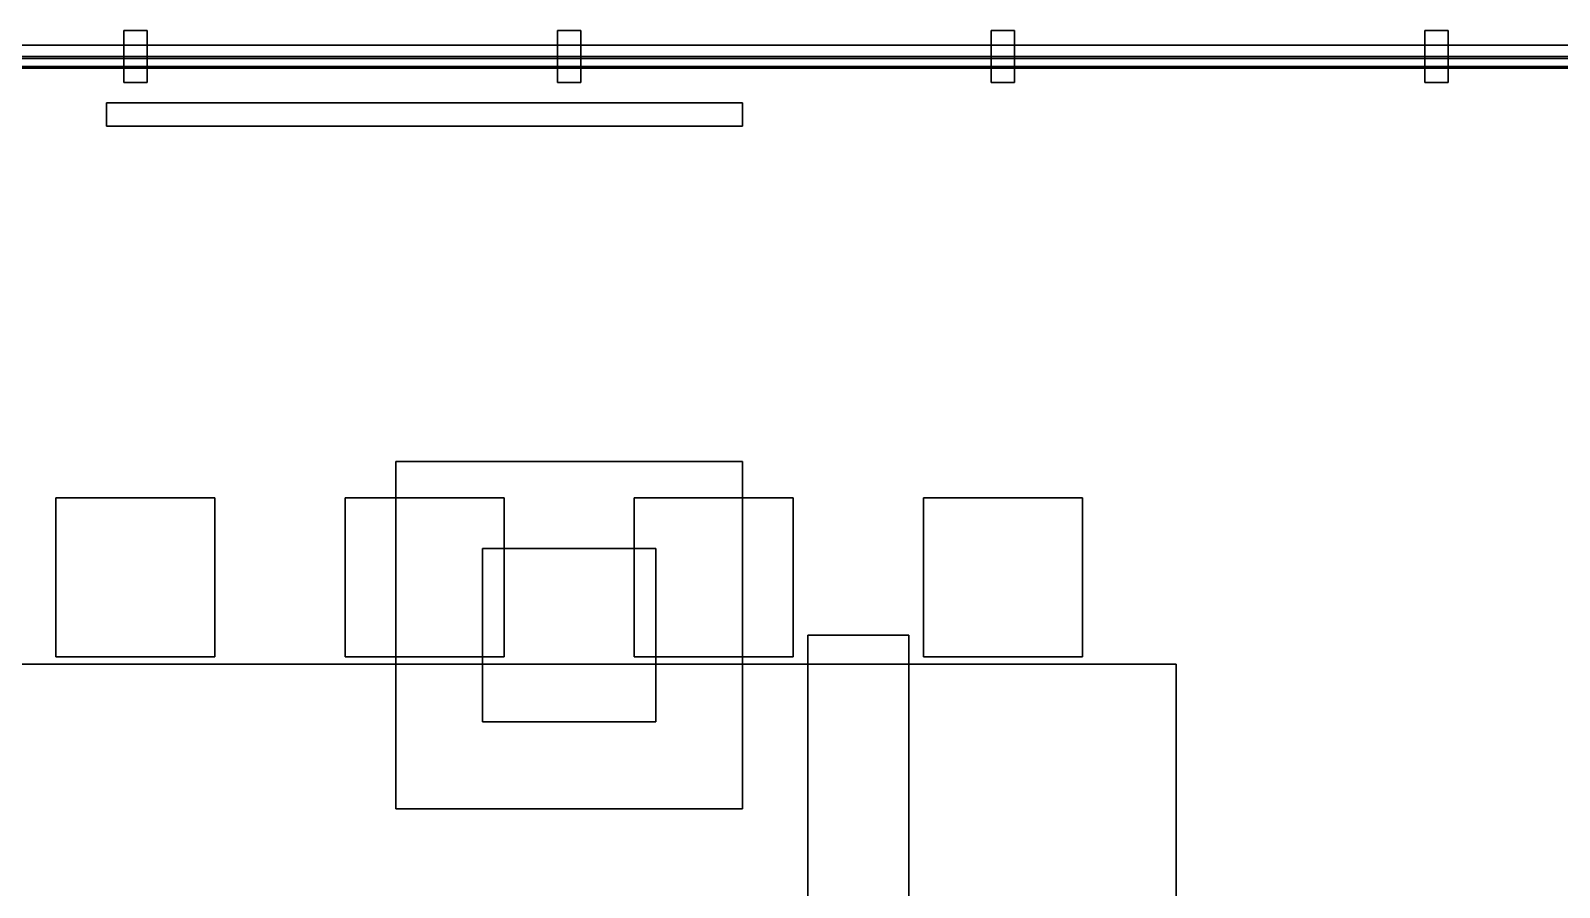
# Model space of a CAD drawing. Extents: x -17000 to 17000, y -13300 to 12090.
# Drawn here: x 7137 to 12425, y 9128 to 12090 of the extents above; entities that cross this region are included whole.
import ezdxf

# ---------------------------------------------------------------- set-up
doc = ezdxf.new("R2010")
doc.units = 0
for name, color, linetype in [('A-FURN', 30, 'CONTINUOUS'), ('A-GLAZ', 5, 'CONTINUOUS'), ('M-DUCT', 4, 'CONTINUOUS'), ('S-COLS', 9, 'CONTINUOUS'), ('S-SLAB', 8, 'CONTINUOUS')]:
    doc.layers.add(name, color=color, linetype=linetype)

msp = doc.modelspace()

# ---------------------------------------------------------------- linework, layer by layer
at = {"layer": 'A-FURN'}
for points in [[(7400, 11760, 13850), (9600, 11760, 13850), (9600, 11840, 13850), (7400, 11840, 13850)], [(9600, 11760, 12550), (7400, 11760, 12550), (7400, 11840, 12550), (9600, 11840, 12550)], [(7400, 11840, 12550), (7400, 11840, 13850), (9600, 11840, 13850), (9600, 11840, 12550)], [(7400, 11760, 12550), (7400, 11760, 13850), (7400, 11840, 13850), (7400, 11840, 12550)], [(7400, 11760, 17650), (9600, 11760, 17650), (9600, 11840, 17650), (7400, 11840, 17650)], [(9600, 11760, 16350), (7400, 11760, 16350), (7400, 11840, 16350), (9600, 11840, 16350)], [(7400, 11840, 16350), (7400, 11840, 17650), (9600, 11840, 17650), (9600, 11840, 16350)], [(7400, 11760, 16350), (7400, 11760, 17650), (7400, 11840, 17650), (7400, 11840, 16350)], [(9600, 11760, 12550), (9600, 11840, 12550), (9600, 11840, 13850), (9600, 11760, 13850)], [(9600, 11760, 16350), (9600, 11840, 16350), (9600, 11840, 17650), (9600, 11760, 17650)], [(7400, 11760, 12550), (9600, 11760, 12550), (9600, 11760, 13850), (7400, 11760, 13850)], [(7400, 11760, 16350), (9600, 11760, 16350), (9600, 11760, 17650), (7400, 11760, 17650)], [(7225, 9925, 12325), (7775, 9925, 12325), (7775, 10475, 12325), (7225, 10475, 12325)], [(7775, 9925, 11375), (7225, 9925, 11375), (7225, 10475, 11375), (7775, 10475, 11375)], [(7225, 10475, 11375), (7225, 10475, 12325), (7775, 10475, 12325), (7775, 10475, 11375)], [(7225, 9925, 11375), (7225, 9925, 12325), (7225, 10475, 12325), (7225, 10475, 11375)], [(7225, 9925, 16125), (7775, 9925, 16125), (7775, 10475, 16125), (7225, 10475, 16125)], [(7775, 9925, 15175), (7225, 9925, 15175), (7225, 10475, 15175), (7775, 10475, 15175)], [(7225, 10475, 15175), (7225, 10475, 16125), (7775, 10475, 16125), (7775, 10475, 15175)], [(7225, 9925, 15175), (7225, 9925, 16125), (7225, 10475, 16125), (7225, 10475, 15175)], [(7775, 9925, 11375), (7775, 10475, 11375), (7775, 10475, 12325), (7775, 9925, 12325)], [(7775, 9925, 15175), (7775, 10475, 15175), (7775, 10475, 16125), (7775, 9925, 16125)], [(8225, 9925, 12325), (8775, 9925, 12325), (8775, 10475, 12325), (8225, 10475, 12325)], [(8775, 9925, 11375), (8225, 9925, 11375), (8225, 10475, 11375), (8775, 10475, 11375)], [(8225, 10475, 11375), (8225, 10475, 12325), (8775, 10475, 12325), (8775, 10475, 11375)], [(8225, 9925, 11375), (8225, 9925, 12325), (8225, 10475, 12325), (8225, 10475, 11375)], [(8225, 9925, 16125), (8775, 9925, 16125), (8775, 10475, 16125), (8225, 10475, 16125)], [(8775, 9925, 15175), (8225, 9925, 15175), (8225, 10475, 15175), (8775, 10475, 15175)], [(8225, 10475, 15175), (8225, 10475, 16125), (8775, 10475, 16125), (8775, 10475, 15175)], [(8225, 9925, 15175), (8225, 9925, 16125), (8225, 10475, 16125), (8225, 10475, 15175)], [(8775, 9925, 11375), (8775, 10475, 11375), (8775, 10475, 12325), (8775, 9925, 12325)], [(8775, 9925, 15175), (8775, 10475, 15175), (8775, 10475, 16125), (8775, 9925, 16125)], [(9225, 9925, 12325), (9775, 9925, 12325), (9775, 10475, 12325), (9225, 10475, 12325)], [(9775, 9925, 11375), (9225, 9925, 11375), (9225, 10475, 11375), (9775, 10475, 11375)], [(9225, 10475, 11375), (9225, 10475, 12325), (9775, 10475, 12325), (9775, 10475, 11375)], [(9225, 9925, 11375), (9225, 9925, 12325), (9225, 10475, 12325), (9225, 10475, 11375)], [(9225, 9925, 16125), (9775, 9925, 16125), (9775, 10475, 16125), (9225, 10475, 16125)], [(9775, 9925, 15175), (9225, 9925, 15175), (9225, 10475, 15175), (9775, 10475, 15175)], [(9225, 10475, 15175), (9225, 10475, 16125), (9775, 10475, 16125), (9775, 10475, 15175)], [(9225, 9925, 15175), (9225, 9925, 16125), (9225, 10475, 16125), (9225, 10475, 15175)], [(9775, 9925, 11375), (9775, 10475, 11375), (9775, 10475, 12325), (9775, 9925, 12325)], [(9775, 9925, 15175), (9775, 10475, 15175), (9775, 10475, 16125), (9775, 9925, 16125)], [(10225, 9925, 12325), (10775, 9925, 12325), (10775, 10475, 12325), (10225, 10475, 12325)], [(10775, 9925, 11375), (10225, 9925, 11375), (10225, 10475, 11375), (10775, 10475, 11375)], [(10225, 10475, 11375), (10225, 10475, 12325), (10775, 10475, 12325), (10775, 10475, 11375)], [(10225, 9925, 11375), (10225, 9925, 12325), (10225, 10475, 12325), (10225, 10475, 11375)], [(10225, 9925, 16125), (10775, 9925, 16125), (10775, 10475, 16125), (10225, 10475, 16125)], [(10775, 9925, 15175), (10225, 9925, 15175), (10225, 10475, 15175), (10775, 10475, 15175)], [(10225, 10475, 15175), (10225, 10475, 16125), (10775, 10475, 16125), (10775, 10475, 15175)], [(10225, 9925, 15175), (10225, 9925, 16125), (10225, 10475, 16125), (10225, 10475, 15175)], [(10775, 9925, 11375), (10775, 10475, 11375), (10775, 10475, 12325), (10775, 9925, 12325)], [(10775, 9925, 15175), (10775, 10475, 15175), (10775, 10475, 16125), (10775, 9925, 16125)], [(5900, 8100, 12160), (11100, 8100, 12160), (11100, 9900, 12160), (5900, 9900, 12160)], [(11100, 8100, 11400), (5900, 8100, 11400), (5900, 9900, 11400), (11100, 9900, 11400)], [(5900, 9900, 11400), (5900, 9900, 12160), (11100, 9900, 12160), (11100, 9900, 11400)], [(5900, 8100, 15960), (11100, 8100, 15960), (11100, 9900, 15960), (5900, 9900, 15960)], [(11100, 8100, 15200), (5900, 8100, 15200), (5900, 9900, 15200), (11100, 9900, 15200)], [(5900, 9900, 15200), (5900, 9900, 15960), (11100, 9900, 15960), (11100, 9900, 15200)], [(7225, 9925, 11375), (7775, 9925, 11375), (7775, 9925, 12325), (7225, 9925, 12325)], [(7225, 9925, 15175), (7775, 9925, 15175), (7775, 9925, 16125), (7225, 9925, 16125)], [(8225, 9925, 11375), (8775, 9925, 11375), (8775, 9925, 12325), (8225, 9925, 12325)], [(8225, 9925, 15175), (8775, 9925, 15175), (8775, 9925, 16125), (8225, 9925, 16125)], [(9225, 9925, 11375), (9775, 9925, 11375), (9775, 9925, 12325), (9225, 9925, 12325)], [(9225, 9925, 15175), (9775, 9925, 15175), (9775, 9925, 16125), (9225, 9925, 16125)], [(10225, 9925, 11375), (10775, 9925, 11375), (10775, 9925, 12325), (10225, 9925, 12325)], [(10225, 9925, 15175), (10775, 9925, 15175), (10775, 9925, 16125), (10225, 9925, 16125)], [(11100, 8100, 11400), (11100, 9900, 11400), (11100, 9900, 12160), (11100, 8100, 12160)], [(11100, 8100, 15200), (11100, 9900, 15200), (11100, 9900, 15960), (11100, 8100, 15960)]]:
    msp.add_3dface(points, dxfattribs=at)
at = {"layer": 'A-GLAZ'}
for points in [[(7460, 11910, 3625), (7540, 11910, 3625), (7540, 12090, 3625), (7460, 12090, 3625)], [(7540, 11910, 175), (7460, 11910, 175), (7460, 12090, 175), (7540, 12090, 175)], [(7460, 12090, 175), (7460, 12090, 3625), (7540, 12090, 3625), (7540, 12090, 175)], [(7460, 11910, 175), (7460, 11910, 3625), (7460, 12090, 3625), (7460, 12090, 175)], [(7460, 11910, 7425), (7540, 11910, 7425), (7540, 12090, 7425), (7460, 12090, 7425)], [(7540, 11910, 3975), (7460, 11910, 3975), (7460, 12090, 3975), (7540, 12090, 3975)], [(7460, 12090, 3975), (7460, 12090, 7425), (7540, 12090, 7425), (7540, 12090, 3975)], [(7460, 11910, 3975), (7460, 11910, 7425), (7460, 12090, 7425), (7460, 12090, 3975)], [(7460, 11910, 11225), (7540, 11910, 11225), (7540, 12090, 11225), (7460, 12090, 11225)], [(7540, 11910, 7775), (7460, 11910, 7775), (7460, 12090, 7775), (7540, 12090, 7775)], [(7460, 12090, 7775), (7460, 12090, 11225), (7540, 12090, 11225), (7540, 12090, 7775)], [(7460, 11910, 7775), (7460, 11910, 11225), (7460, 12090, 11225), (7460, 12090, 7775)], [(7460, 11910, 15025), (7540, 11910, 15025), (7540, 12090, 15025), (7460, 12090, 15025)], [(7540, 11910, 11575), (7460, 11910, 11575), (7460, 12090, 11575), (7540, 12090, 11575)], [(7460, 12090, 11575), (7460, 12090, 15025), (7540, 12090, 15025), (7540, 12090, 11575)], [(7460, 11910, 11575), (7460, 11910, 15025), (7460, 12090, 15025), (7460, 12090, 11575)], [(7460, 11910, 18825), (7540, 11910, 18825), (7540, 12090, 18825), (7460, 12090, 18825)], [(7540, 11910, 15375), (7460, 11910, 15375), (7460, 12090, 15375), (7540, 12090, 15375)], [(7460, 12090, 15375), (7460, 12090, 18825), (7540, 12090, 18825), (7540, 12090, 15375)], [(7460, 11910, 15375), (7460, 11910, 18825), (7460, 12090, 18825), (7460, 12090, 15375)], [(7460, 11910, 22625), (7540, 11910, 22625), (7540, 12090, 22625), (7460, 12090, 22625)], [(7540, 11910, 19175), (7460, 11910, 19175), (7460, 12090, 19175), (7540, 12090, 19175)], [(7460, 12090, 19175), (7460, 12090, 22625), (7540, 12090, 22625), (7540, 12090, 19175)], [(7460, 11910, 19175), (7460, 11910, 22625), (7460, 12090, 22625), (7460, 12090, 19175)], [(7460, 11910, 26425), (7540, 11910, 26425), (7540, 12090, 26425), (7460, 12090, 26425)], [(7540, 11910, 22975), (7460, 11910, 22975), (7460, 12090, 22975), (7540, 12090, 22975)], [(7460, 12090, 22975), (7460, 12090, 26425), (7540, 12090, 26425), (7540, 12090, 22975)], [(7460, 11910, 22975), (7460, 11910, 26425), (7460, 12090, 26425), (7460, 12090, 22975)], [(7540, 11910, 175), (7540, 12090, 175), (7540, 12090, 3625), (7540, 11910, 3625)], [(7540, 11910, 3975), (7540, 12090, 3975), (7540, 12090, 7425), (7540, 11910, 7425)], [(7540, 11910, 7775), (7540, 12090, 7775), (7540, 12090, 11225), (7540, 11910, 11225)], [(7540, 11910, 11575), (7540, 12090, 11575), (7540, 12090, 15025), (7540, 11910, 15025)], [(7540, 11910, 15375), (7540, 12090, 15375), (7540, 12090, 18825), (7540, 11910, 18825)], [(7540, 11910, 19175), (7540, 12090, 19175), (7540, 12090, 22625), (7540, 11910, 22625)], [(7540, 11910, 22975), (7540, 12090, 22975), (7540, 12090, 26425), (7540, 11910, 26425)], [(8960, 11910, 3625), (9040, 11910, 3625), (9040, 12090, 3625), (8960, 12090, 3625)], [(9040, 11910, 175), (8960, 11910, 175), (8960, 12090, 175), (9040, 12090, 175)], [(8960, 12090, 175), (8960, 12090, 3625), (9040, 12090, 3625), (9040, 12090, 175)], [(8960, 11910, 175), (8960, 11910, 3625), (8960, 12090, 3625), (8960, 12090, 175)], [(8960, 11910, 7425), (9040, 11910, 7425), (9040, 12090, 7425), (8960, 12090, 7425)], [(9040, 11910, 3975), (8960, 11910, 3975), (8960, 12090, 3975), (9040, 12090, 3975)], [(8960, 12090, 3975), (8960, 12090, 7425), (9040, 12090, 7425), (9040, 12090, 3975)], [(8960, 11910, 3975), (8960, 11910, 7425), (8960, 12090, 7425), (8960, 12090, 3975)], [(8960, 11910, 11225), (9040, 11910, 11225), (9040, 12090, 11225), (8960, 12090, 11225)], [(9040, 11910, 7775), (8960, 11910, 7775), (8960, 12090, 7775), (9040, 12090, 7775)], [(8960, 12090, 7775), (8960, 12090, 11225), (9040, 12090, 11225), (9040, 12090, 7775)], [(8960, 11910, 7775), (8960, 11910, 11225), (8960, 12090, 11225), (8960, 12090, 7775)], [(8960, 11910, 15025), (9040, 11910, 15025), (9040, 12090, 15025), (8960, 12090, 15025)], [(9040, 11910, 11575), (8960, 11910, 11575), (8960, 12090, 11575), (9040, 12090, 11575)], [(8960, 12090, 11575), (8960, 12090, 15025), (9040, 12090, 15025), (9040, 12090, 11575)], [(8960, 11910, 11575), (8960, 11910, 15025), (8960, 12090, 15025), (8960, 12090, 11575)], [(8960, 11910, 18825), (9040, 11910, 18825), (9040, 12090, 18825), (8960, 12090, 18825)], [(9040, 11910, 15375), (8960, 11910, 15375), (8960, 12090, 15375), (9040, 12090, 15375)], [(8960, 12090, 15375), (8960, 12090, 18825), (9040, 12090, 18825), (9040, 12090, 15375)], [(8960, 11910, 15375), (8960, 11910, 18825), (8960, 12090, 18825), (8960, 12090, 15375)], [(8960, 11910, 22625), (9040, 11910, 22625), (9040, 12090, 22625), (8960, 12090, 22625)], [(9040, 11910, 19175), (8960, 11910, 19175), (8960, 12090, 19175), (9040, 12090, 19175)], [(8960, 12090, 19175), (8960, 12090, 22625), (9040, 12090, 22625), (9040, 12090, 19175)], [(8960, 11910, 19175), (8960, 11910, 22625), (8960, 12090, 22625), (8960, 12090, 19175)], [(8960, 11910, 26425), (9040, 11910, 26425), (9040, 12090, 26425), (8960, 12090, 26425)], [(9040, 11910, 22975), (8960, 11910, 22975), (8960, 12090, 22975), (9040, 12090, 22975)], [(8960, 12090, 22975), (8960, 12090, 26425), (9040, 12090, 26425), (9040, 12090, 22975)], [(8960, 11910, 22975), (8960, 11910, 26425), (8960, 12090, 26425), (8960, 12090, 22975)], [(9040, 11910, 175), (9040, 12090, 175), (9040, 12090, 3625), (9040, 11910, 3625)], [(9040, 11910, 3975), (9040, 12090, 3975), (9040, 12090, 7425), (9040, 11910, 7425)], [(9040, 11910, 7775), (9040, 12090, 7775), (9040, 12090, 11225), (9040, 11910, 11225)], [(9040, 11910, 11575), (9040, 12090, 11575), (9040, 12090, 15025), (9040, 11910, 15025)], [(9040, 11910, 15375), (9040, 12090, 15375), (9040, 12090, 18825), (9040, 11910, 18825)], [(9040, 11910, 19175), (9040, 12090, 19175), (9040, 12090, 22625), (9040, 11910, 22625)], [(9040, 11910, 22975), (9040, 12090, 22975), (9040, 12090, 26425), (9040, 11910, 26425)], [(10460, 11910, 3625), (10540, 11910, 3625), (10540, 12090, 3625), (10460, 12090, 3625)], [(10540, 11910, 175), (10460, 11910, 175), (10460, 12090, 175), (10540, 12090, 175)], [(10460, 12090, 175), (10460, 12090, 3625), (10540, 12090, 3625), (10540, 12090, 175)], [(10460, 11910, 175), (10460, 11910, 3625), (10460, 12090, 3625), (10460, 12090, 175)], [(10460, 11910, 7425), (10540, 11910, 7425), (10540, 12090, 7425), (10460, 12090, 7425)], [(10540, 11910, 3975), (10460, 11910, 3975), (10460, 12090, 3975), (10540, 12090, 3975)], [(10460, 12090, 3975), (10460, 12090, 7425), (10540, 12090, 7425), (10540, 12090, 3975)], [(10460, 11910, 3975), (10460, 11910, 7425), (10460, 12090, 7425), (10460, 12090, 3975)], [(10460, 11910, 11225), (10540, 11910, 11225), (10540, 12090, 11225), (10460, 12090, 11225)], [(10540, 11910, 7775), (10460, 11910, 7775), (10460, 12090, 7775), (10540, 12090, 7775)], [(10460, 12090, 7775), (10460, 12090, 11225), (10540, 12090, 11225), (10540, 12090, 7775)], [(10460, 11910, 7775), (10460, 11910, 11225), (10460, 12090, 11225), (10460, 12090, 7775)], [(10460, 11910, 15025), (10540, 11910, 15025), (10540, 12090, 15025), (10460, 12090, 15025)], [(10540, 11910, 11575), (10460, 11910, 11575), (10460, 12090, 11575), (10540, 12090, 11575)], [(10460, 12090, 11575), (10460, 12090, 15025), (10540, 12090, 15025), (10540, 12090, 11575)], [(10460, 11910, 11575), (10460, 11910, 15025), (10460, 12090, 15025), (10460, 12090, 11575)], [(10460, 11910, 18825), (10540, 11910, 18825), (10540, 12090, 18825), (10460, 12090, 18825)], [(10540, 11910, 15375), (10460, 11910, 15375), (10460, 12090, 15375), (10540, 12090, 15375)], [(10460, 12090, 15375), (10460, 12090, 18825), (10540, 12090, 18825), (10540, 12090, 15375)], [(10460, 11910, 15375), (10460, 11910, 18825), (10460, 12090, 18825), (10460, 12090, 15375)], [(10460, 11910, 22625), (10540, 11910, 22625), (10540, 12090, 22625), (10460, 12090, 22625)], [(10540, 11910, 19175), (10460, 11910, 19175), (10460, 12090, 19175), (10540, 12090, 19175)], [(10460, 12090, 19175), (10460, 12090, 22625), (10540, 12090, 22625), (10540, 12090, 19175)], [(10460, 11910, 19175), (10460, 11910, 22625), (10460, 12090, 22625), (10460, 12090, 19175)], [(10460, 11910, 26425), (10540, 11910, 26425), (10540, 12090, 26425), (10460, 12090, 26425)], [(10540, 11910, 22975), (10460, 11910, 22975), (10460, 12090, 22975), (10540, 12090, 22975)], [(10460, 12090, 22975), (10460, 12090, 26425), (10540, 12090, 26425), (10540, 12090, 22975)], [(10460, 11910, 22975), (10460, 11910, 26425), (10460, 12090, 26425), (10460, 12090, 22975)], [(10540, 11910, 175), (10540, 12090, 175), (10540, 12090, 3625), (10540, 11910, 3625)], [(10540, 11910, 3975), (10540, 12090, 3975), (10540, 12090, 7425), (10540, 11910, 7425)], [(10540, 11910, 7775), (10540, 12090, 7775), (10540, 12090, 11225), (10540, 11910, 11225)], [(10540, 11910, 11575), (10540, 12090, 11575), (10540, 12090, 15025), (10540, 11910, 15025)], [(10540, 11910, 15375), (10540, 12090, 15375), (10540, 12090, 18825), (10540, 11910, 18825)], [(10540, 11910, 19175), (10540, 12090, 19175), (10540, 12090, 22625), (10540, 11910, 22625)], [(10540, 11910, 22975), (10540, 12090, 22975), (10540, 12090, 26425), (10540, 11910, 26425)], [(11960, 11910, 3625), (12040, 11910, 3625), (12040, 12090, 3625), (11960, 12090, 3625)], [(12040, 11910, 175), (11960, 11910, 175), (11960, 12090, 175), (12040, 12090, 175)], [(11960, 12090, 175), (11960, 12090, 3625), (12040, 12090, 3625), (12040, 12090, 175)], [(11960, 11910, 175), (11960, 11910, 3625), (11960, 12090, 3625), (11960, 12090, 175)], [(11960, 11910, 7425), (12040, 11910, 7425), (12040, 12090, 7425), (11960, 12090, 7425)], [(12040, 11910, 3975), (11960, 11910, 3975), (11960, 12090, 3975), (12040, 12090, 3975)], [(11960, 12090, 3975), (11960, 12090, 7425), (12040, 12090, 7425), (12040, 12090, 3975)], [(11960, 11910, 3975), (11960, 11910, 7425), (11960, 12090, 7425), (11960, 12090, 3975)], [(11960, 11910, 11225), (12040, 11910, 11225), (12040, 12090, 11225), (11960, 12090, 11225)], [(12040, 11910, 7775), (11960, 11910, 7775), (11960, 12090, 7775), (12040, 12090, 7775)], [(11960, 12090, 7775), (11960, 12090, 11225), (12040, 12090, 11225), (12040, 12090, 7775)], [(11960, 11910, 7775), (11960, 11910, 11225), (11960, 12090, 11225), (11960, 12090, 7775)], [(11960, 11910, 15025), (12040, 11910, 15025), (12040, 12090, 15025), (11960, 12090, 15025)], [(12040, 11910, 11575), (11960, 11910, 11575), (11960, 12090, 11575), (12040, 12090, 11575)], [(11960, 12090, 11575), (11960, 12090, 15025), (12040, 12090, 15025), (12040, 12090, 11575)], [(11960, 11910, 11575), (11960, 11910, 15025), (11960, 12090, 15025), (11960, 12090, 11575)], [(11960, 11910, 18825), (12040, 11910, 18825), (12040, 12090, 18825), (11960, 12090, 18825)], [(12040, 11910, 15375), (11960, 11910, 15375), (11960, 12090, 15375), (12040, 12090, 15375)], [(11960, 12090, 15375), (11960, 12090, 18825), (12040, 12090, 18825), (12040, 12090, 15375)], [(11960, 11910, 15375), (11960, 11910, 18825), (11960, 12090, 18825), (11960, 12090, 15375)], [(11960, 11910, 22625), (12040, 11910, 22625), (12040, 12090, 22625), (11960, 12090, 22625)], [(12040, 11910, 19175), (11960, 11910, 19175), (11960, 12090, 19175), (12040, 12090, 19175)], [(11960, 12090, 19175), (11960, 12090, 22625), (12040, 12090, 22625), (12040, 12090, 19175)], [(11960, 11910, 19175), (11960, 11910, 22625), (11960, 12090, 22625), (11960, 12090, 19175)], [(11960, 11910, 26425), (12040, 11910, 26425), (12040, 12090, 26425), (11960, 12090, 26425)], [(12040, 11910, 22975), (11960, 11910, 22975), (11960, 12090, 22975), (12040, 12090, 22975)], [(11960, 12090, 22975), (11960, 12090, 26425), (12040, 12090, 26425), (12040, 12090, 22975)], [(11960, 11910, 22975), (11960, 11910, 26425), (11960, 12090, 26425), (11960, 12090, 22975)], [(12040, 11910, 175), (12040, 12090, 175), (12040, 12090, 3625), (12040, 11910, 3625)], [(12040, 11910, 3975), (12040, 12090, 3975), (12040, 12090, 7425), (12040, 11910, 7425)], [(12040, 11910, 7775), (12040, 12090, 7775), (12040, 12090, 11225), (12040, 11910, 11225)], [(12040, 11910, 11575), (12040, 12090, 11575), (12040, 12090, 15025), (12040, 11910, 15025)], [(12040, 11910, 15375), (12040, 12090, 15375), (12040, 12090, 18825), (12040, 11910, 18825)], [(12040, 11910, 19175), (12040, 12090, 19175), (12040, 12090, 22625), (12040, 11910, 22625)], [(12040, 11910, 22975), (12040, 12090, 22975), (12040, 12090, 26425), (12040, 11910, 26425)], [(-16900, 11960, 940), (16900, 11960, 940), (16900, 12040, 940), (-16900, 12040, 940)], [(16900, 11960, 860), (-16900, 11960, 860), (-16900, 12040, 860), (16900, 12040, 860)], [(-16900, 12040, 860), (-16900, 12040, 940), (16900, 12040, 940), (16900, 12040, 860)], [(-16900, 11960, 2840), (16900, 11960, 2840), (16900, 12040, 2840), (-16900, 12040, 2840)], [(16900, 11960, 2760), (-16900, 11960, 2760), (-16900, 12040, 2760), (16900, 12040, 2760)], [(-16900, 12040, 2760), (-16900, 12040, 2840), (16900, 12040, 2840), (16900, 12040, 2760)], [(-16900, 11960, 3640), (16900, 11960, 3640), (16900, 12040, 3640), (-16900, 12040, 3640)], [(16900, 11960, 3560), (-16900, 11960, 3560), (-16900, 12040, 3560), (16900, 12040, 3560)], [(-16900, 12040, 3560), (-16900, 12040, 3640), (16900, 12040, 3640), (16900, 12040, 3560)], [(-16900, 11960, 4740), (16900, 11960, 4740), (16900, 12040, 4740), (-16900, 12040, 4740)], [(16900, 11960, 4660), (-16900, 11960, 4660), (-16900, 12040, 4660), (16900, 12040, 4660)], [(-16900, 12040, 4660), (-16900, 12040, 4740), (16900, 12040, 4740), (16900, 12040, 4660)], [(-16900, 11960, 6640), (16900, 11960, 6640), (16900, 12040, 6640), (-16900, 12040, 6640)], [(16900, 11960, 6560), (-16900, 11960, 6560), (-16900, 12040, 6560), (16900, 12040, 6560)], [(-16900, 12040, 6560), (-16900, 12040, 6640), (16900, 12040, 6640), (16900, 12040, 6560)], [(-16900, 11960, 7440), (16900, 11960, 7440), (16900, 12040, 7440), (-16900, 12040, 7440)], [(16900, 11960, 7360), (-16900, 11960, 7360), (-16900, 12040, 7360), (16900, 12040, 7360)], [(-16900, 12040, 7360), (-16900, 12040, 7440), (16900, 12040, 7440), (16900, 12040, 7360)], [(-16900, 11960, 8540), (16900, 11960, 8540), (16900, 12040, 8540), (-16900, 12040, 8540)], [(16900, 11960, 8460), (-16900, 11960, 8460), (-16900, 12040, 8460), (16900, 12040, 8460)], [(-16900, 12040, 8460), (-16900, 12040, 8540), (16900, 12040, 8540), (16900, 12040, 8460)], [(-16900, 11960, 10440), (16900, 11960, 10440), (16900, 12040, 10440), (-16900, 12040, 10440)], [(16900, 11960, 10360), (-16900, 11960, 10360), (-16900, 12040, 10360), (16900, 12040, 10360)], [(-16900, 12040, 10360), (-16900, 12040, 10440), (16900, 12040, 10440), (16900, 12040, 10360)], [(-16900, 11960, 11240), (16900, 11960, 11240), (16900, 12040, 11240), (-16900, 12040, 11240)], [(16900, 11960, 11160), (-16900, 11960, 11160), (-16900, 12040, 11160), (16900, 12040, 11160)], [(-16900, 12040, 11160), (-16900, 12040, 11240), (16900, 12040, 11240), (16900, 12040, 11160)], [(-16900, 11960, 12340), (16900, 11960, 12340), (16900, 12040, 12340), (-16900, 12040, 12340)], [(16900, 11960, 12260), (-16900, 11960, 12260), (-16900, 12040, 12260), (16900, 12040, 12260)], [(-16900, 12040, 12260), (-16900, 12040, 12340), (16900, 12040, 12340), (16900, 12040, 12260)], [(-16900, 11960, 14240), (16900, 11960, 14240), (16900, 12040, 14240), (-16900, 12040, 14240)], [(16900, 11960, 14160), (-16900, 11960, 14160), (-16900, 12040, 14160), (16900, 12040, 14160)], [(-16900, 12040, 14160), (-16900, 12040, 14240), (16900, 12040, 14240), (16900, 12040, 14160)], [(-16900, 11960, 15040), (16900, 11960, 15040), (16900, 12040, 15040), (-16900, 12040, 15040)], [(16900, 11960, 14960), (-16900, 11960, 14960), (-16900, 12040, 14960), (16900, 12040, 14960)], [(-16900, 12040, 14960), (-16900, 12040, 15040), (16900, 12040, 15040), (16900, 12040, 14960)], [(-16900, 11960, 16140), (16900, 11960, 16140), (16900, 12040, 16140), (-16900, 12040, 16140)], [(16900, 11960, 16060), (-16900, 11960, 16060), (-16900, 12040, 16060), (16900, 12040, 16060)], [(-16900, 12040, 16060), (-16900, 12040, 16140), (16900, 12040, 16140), (16900, 12040, 16060)], [(-16900, 11960, 18040), (16900, 11960, 18040), (16900, 12040, 18040), (-16900, 12040, 18040)], [(16900, 11960, 17960), (-16900, 11960, 17960), (-16900, 12040, 17960), (16900, 12040, 17960)], [(-16900, 12040, 17960), (-16900, 12040, 18040), (16900, 12040, 18040), (16900, 12040, 17960)], [(-16900, 11960, 18840), (16900, 11960, 18840), (16900, 12040, 18840), (-16900, 12040, 18840)], [(16900, 11960, 18760), (-16900, 11960, 18760), (-16900, 12040, 18760), (16900, 12040, 18760)], [(-16900, 12040, 18760), (-16900, 12040, 18840), (16900, 12040, 18840), (16900, 12040, 18760)], [(-16900, 11960, 19940), (16900, 11960, 19940), (16900, 12040, 19940), (-16900, 12040, 19940)], [(16900, 11960, 19860), (-16900, 11960, 19860), (-16900, 12040, 19860), (16900, 12040, 19860)], [(-16900, 12040, 19860), (-16900, 12040, 19940), (16900, 12040, 19940), (16900, 12040, 19860)], [(-16900, 11960, 21840), (16900, 11960, 21840), (16900, 12040, 21840), (-16900, 12040, 21840)], [(16900, 11960, 21760), (-16900, 11960, 21760), (-16900, 12040, 21760), (16900, 12040, 21760)], [(-16900, 12040, 21760), (-16900, 12040, 21840), (16900, 12040, 21840), (16900, 12040, 21760)], [(-16900, 11960, 22640), (16900, 11960, 22640), (16900, 12040, 22640), (-16900, 12040, 22640)], [(16900, 11960, 22560), (-16900, 11960, 22560), (-16900, 12040, 22560), (16900, 12040, 22560)], [(-16900, 12040, 22560), (-16900, 12040, 22640), (16900, 12040, 22640), (16900, 12040, 22560)], [(-16900, 11960, 23740), (16900, 11960, 23740), (16900, 12040, 23740), (-16900, 12040, 23740)], [(16900, 11960, 23660), (-16900, 11960, 23660), (-16900, 12040, 23660), (16900, 12040, 23660)], [(-16900, 12040, 23660), (-16900, 12040, 23740), (16900, 12040, 23740), (16900, 12040, 23660)], [(-16900, 11960, 25640), (16900, 11960, 25640), (16900, 12040, 25640), (-16900, 12040, 25640)], [(16900, 11960, 25560), (-16900, 11960, 25560), (-16900, 12040, 25560), (16900, 12040, 25560)], [(-16900, 12040, 25560), (-16900, 12040, 25640), (16900, 12040, 25640), (16900, 12040, 25560)], [(-16900, 11960, 26440), (16900, 11960, 26440), (16900, 12040, 26440), (-16900, 12040, 26440)], [(16900, 11960, 26360), (-16900, 11960, 26360), (-16900, 12040, 26360), (16900, 12040, 26360)], [(-16900, 12040, 26360), (-16900, 12040, 26440), (16900, 12040, 26440), (16900, 12040, 26360)], [(-16900, 11960, 860), (16900, 11960, 860), (16900, 11960, 940), (-16900, 11960, 940)], [(-16900, 11960, 2760), (16900, 11960, 2760), (16900, 11960, 2840), (-16900, 11960, 2840)], [(-16900, 11960, 3560), (16900, 11960, 3560), (16900, 11960, 3640), (-16900, 11960, 3640)], [(-16900, 11960, 4660), (16900, 11960, 4660), (16900, 11960, 4740), (-16900, 11960, 4740)], [(-16900, 11960, 6560), (16900, 11960, 6560), (16900, 11960, 6640), (-16900, 11960, 6640)], [(-16900, 11960, 7360), (16900, 11960, 7360), (16900, 11960, 7440), (-16900, 11960, 7440)], [(-16900, 11960, 8460), (16900, 11960, 8460), (16900, 11960, 8540), (-16900, 11960, 8540)], [(-16900, 11960, 10360), (16900, 11960, 10360), (16900, 11960, 10440), (-16900, 11960, 10440)], [(-16900, 11960, 11160), (16900, 11960, 11160), (16900, 11960, 11240), (-16900, 11960, 11240)], [(-16900, 11960, 12260), (16900, 11960, 12260), (16900, 11960, 12340), (-16900, 11960, 12340)], [(-16900, 11960, 14160), (16900, 11960, 14160), (16900, 11960, 14240), (-16900, 11960, 14240)], [(-16900, 11960, 14960), (16900, 11960, 14960), (16900, 11960, 15040), (-16900, 11960, 15040)], [(-16900, 11960, 16060), (16900, 11960, 16060), (16900, 11960, 16140), (-16900, 11960, 16140)], [(-16900, 11960, 17960), (16900, 11960, 17960), (16900, 11960, 18040), (-16900, 11960, 18040)], [(-16900, 11960, 18760), (16900, 11960, 18760), (16900, 11960, 18840), (-16900, 11960, 18840)], [(-16900, 11960, 19860), (16900, 11960, 19860), (16900, 11960, 19940), (-16900, 11960, 19940)], [(-16900, 11960, 21760), (16900, 11960, 21760), (16900, 11960, 21840), (-16900, 11960, 21840)], [(-16900, 11960, 22560), (16900, 11960, 22560), (16900, 11960, 22640), (-16900, 11960, 22640)], [(-16900, 11960, 23660), (16900, 11960, 23660), (16900, 11960, 23740), (-16900, 11960, 23740)], [(-16900, 11960, 25560), (16900, 11960, 25560), (16900, 11960, 25640), (-16900, 11960, 25640)], [(-16900, 11960, 26360), (16900, 11960, 26360), (16900, 11960, 26440), (-16900, 11960, 26440)], [(-16800, 11966, 3600), (16800, 11966, 3600), (16800, 11994, 3600), (-16800, 11994, 3600)], [(16800, 11966, 200), (-16800, 11966, 200), (-16800, 11994, 200), (16800, 11994, 200)], [(-16800, 11994, 200), (-16800, 11994, 3600), (16800, 11994, 3600), (16800, 11994, 200)], [(-16800, 11966, 7400), (16800, 11966, 7400), (16800, 11994, 7400), (-16800, 11994, 7400)], [(16800, 11966, 4000), (-16800, 11966, 4000), (-16800, 11994, 4000), (16800, 11994, 4000)], [(-16800, 11994, 4000), (-16800, 11994, 7400), (16800, 11994, 7400), (16800, 11994, 4000)], [(-16800, 11966, 11200), (16800, 11966, 11200), (16800, 11994, 11200), (-16800, 11994, 11200)], [(16800, 11966, 7800), (-16800, 11966, 7800), (-16800, 11994, 7800), (16800, 11994, 7800)], [(-16800, 11994, 7800), (-16800, 11994, 11200), (16800, 11994, 11200), (16800, 11994, 7800)], [(-16800, 11966, 15000), (16800, 11966, 15000), (16800, 11994, 15000), (-16800, 11994, 15000)], [(16800, 11966, 11600), (-16800, 11966, 11600), (-16800, 11994, 11600), (16800, 11994, 11600)], [(-16800, 11994, 11600), (-16800, 11994, 15000), (16800, 11994, 15000), (16800, 11994, 11600)], [(-16800, 11966, 18800), (16800, 11966, 18800), (16800, 11994, 18800), (-16800, 11994, 18800)], [(16800, 11966, 15400), (-16800, 11966, 15400), (-16800, 11994, 15400), (16800, 11994, 15400)], [(-16800, 11994, 15400), (-16800, 11994, 18800), (16800, 11994, 18800), (16800, 11994, 15400)], [(-16800, 11966, 22600), (16800, 11966, 22600), (16800, 11994, 22600), (-16800, 11994, 22600)], [(16800, 11966, 19200), (-16800, 11966, 19200), (-16800, 11994, 19200), (16800, 11994, 19200)], [(-16800, 11994, 19200), (-16800, 11994, 22600), (16800, 11994, 22600), (16800, 11994, 19200)], [(-16800, 11966, 26400), (16800, 11966, 26400), (16800, 11994, 26400), (-16800, 11994, 26400)], [(16800, 11966, 23000), (-16800, 11966, 23000), (-16800, 11994, 23000), (16800, 11994, 23000)], [(-16800, 11994, 23000), (-16800, 11994, 26400), (16800, 11994, 26400), (16800, 11994, 23000)], [(-16800, 11966, 200), (16800, 11966, 200), (16800, 11966, 3600), (-16800, 11966, 3600)], [(-16800, 11966, 4000), (16800, 11966, 4000), (16800, 11966, 7400), (-16800, 11966, 7400)], [(-16800, 11966, 7800), (16800, 11966, 7800), (16800, 11966, 11200), (-16800, 11966, 11200)], [(-16800, 11966, 11600), (16800, 11966, 11600), (16800, 11966, 15000), (-16800, 11966, 15000)], [(-16800, 11966, 15400), (16800, 11966, 15400), (16800, 11966, 18800), (-16800, 11966, 18800)], [(-16800, 11966, 19200), (16800, 11966, 19200), (16800, 11966, 22600), (-16800, 11966, 22600)], [(-16800, 11966, 23000), (16800, 11966, 23000), (16800, 11966, 26400), (-16800, 11966, 26400)], [(7460, 11910, 175), (7540, 11910, 175), (7540, 11910, 3625), (7460, 11910, 3625)], [(7460, 11910, 3975), (7540, 11910, 3975), (7540, 11910, 7425), (7460, 11910, 7425)], [(7460, 11910, 7775), (7540, 11910, 7775), (7540, 11910, 11225), (7460, 11910, 11225)], [(7460, 11910, 11575), (7540, 11910, 11575), (7540, 11910, 15025), (7460, 11910, 15025)], [(7460, 11910, 15375), (7540, 11910, 15375), (7540, 11910, 18825), (7460, 11910, 18825)], [(7460, 11910, 19175), (7540, 11910, 19175), (7540, 11910, 22625), (7460, 11910, 22625)], [(7460, 11910, 22975), (7540, 11910, 22975), (7540, 11910, 26425), (7460, 11910, 26425)], [(8960, 11910, 175), (9040, 11910, 175), (9040, 11910, 3625), (8960, 11910, 3625)], [(8960, 11910, 3975), (9040, 11910, 3975), (9040, 11910, 7425), (8960, 11910, 7425)], [(8960, 11910, 7775), (9040, 11910, 7775), (9040, 11910, 11225), (8960, 11910, 11225)], [(8960, 11910, 11575), (9040, 11910, 11575), (9040, 11910, 15025), (8960, 11910, 15025)], [(8960, 11910, 15375), (9040, 11910, 15375), (9040, 11910, 18825), (8960, 11910, 18825)], [(8960, 11910, 19175), (9040, 11910, 19175), (9040, 11910, 22625), (8960, 11910, 22625)], [(8960, 11910, 22975), (9040, 11910, 22975), (9040, 11910, 26425), (8960, 11910, 26425)], [(10460, 11910, 175), (10540, 11910, 175), (10540, 11910, 3625), (10460, 11910, 3625)], [(10460, 11910, 3975), (10540, 11910, 3975), (10540, 11910, 7425), (10460, 11910, 7425)], [(10460, 11910, 7775), (10540, 11910, 7775), (10540, 11910, 11225), (10460, 11910, 11225)], [(10460, 11910, 11575), (10540, 11910, 11575), (10540, 11910, 15025), (10460, 11910, 15025)], [(10460, 11910, 15375), (10540, 11910, 15375), (10540, 11910, 18825), (10460, 11910, 18825)], [(10460, 11910, 19175), (10540, 11910, 19175), (10540, 11910, 22625), (10460, 11910, 22625)], [(10460, 11910, 22975), (10540, 11910, 22975), (10540, 11910, 26425), (10460, 11910, 26425)], [(11960, 11910, 175), (12040, 11910, 175), (12040, 11910, 3625), (11960, 11910, 3625)], [(11960, 11910, 3975), (12040, 11910, 3975), (12040, 11910, 7425), (11960, 11910, 7425)], [(11960, 11910, 7775), (12040, 11910, 7775), (12040, 11910, 11225), (11960, 11910, 11225)], [(11960, 11910, 11575), (12040, 11910, 11575), (12040, 11910, 15025), (11960, 11910, 15025)], [(11960, 11910, 15375), (12040, 11910, 15375), (12040, 11910, 18825), (11960, 11910, 18825)], [(11960, 11910, 19175), (12040, 11910, 19175), (12040, 11910, 22625), (11960, 11910, 22625)], [(11960, 11910, 22975), (12040, 11910, 22975), (12040, 11910, 26425), (11960, 11910, 26425)]]:
    msp.add_3dface(points, dxfattribs=at)
at = {"layer": 'M-DUCT'}
for points in [[(9825, 0, 14475), (10175, 0, 14475), (10175, 10000, 14475), (9825, 10000, 14475)], [(10175, 0, 14225), (9825, 0, 14225), (9825, 10000, 14225), (10175, 10000, 14225)], [(9825, 10000, 14225), (9825, 10000, 14475), (10175, 10000, 14475), (10175, 10000, 14225)], [(9825, 0, 14225), (9825, 0, 14475), (9825, 10000, 14475), (9825, 10000, 14225)], [(9825, 0, 18275), (10175, 0, 18275), (10175, 10000, 18275), (9825, 10000, 18275)], [(10175, 0, 18025), (9825, 0, 18025), (9825, 10000, 18025), (10175, 10000, 18025)], [(9825, 10000, 18025), (9825, 10000, 18275), (10175, 10000, 18275), (10175, 10000, 18025)], [(9825, 0, 18025), (9825, 0, 18275), (9825, 10000, 18275), (9825, 10000, 18025)], [(10175, 0, 14225), (10175, 10000, 14225), (10175, 10000, 14475), (10175, 0, 14475)], [(10175, 0, 18025), (10175, 10000, 18025), (10175, 10000, 18275), (10175, 0, 18275)]]:
    msp.add_3dface(points, dxfattribs=at)
at = {"layer": 'S-COLS'}
for points in [[(8400, 9400, 3625), (9600, 9400, 3625), (9600, 10600, 3625), (8400, 10600, 3625)], [(9600, 9400, 3425), (8400, 9400, 3425), (8400, 10600, 3425), (9600, 10600, 3425)], [(8400, 10600, 3425), (8400, 10600, 3625), (9600, 10600, 3625), (9600, 10600, 3425)], [(8400, 9400, 3425), (8400, 9400, 3625), (8400, 10600, 3625), (8400, 10600, 3425)], [(8400, 9400, 7425), (9600, 9400, 7425), (9600, 10600, 7425), (8400, 10600, 7425)], [(9600, 9400, 7225), (8400, 9400, 7225), (8400, 10600, 7225), (9600, 10600, 7225)], [(8400, 10600, 7225), (8400, 10600, 7425), (9600, 10600, 7425), (9600, 10600, 7225)], [(8400, 9400, 7225), (8400, 9400, 7425), (8400, 10600, 7425), (8400, 10600, 7225)], [(8400, 9400, 11225), (9600, 9400, 11225), (9600, 10600, 11225), (8400, 10600, 11225)], [(9600, 9400, 11025), (8400, 9400, 11025), (8400, 10600, 11025), (9600, 10600, 11025)], [(8400, 10600, 11025), (8400, 10600, 11225), (9600, 10600, 11225), (9600, 10600, 11025)], [(8400, 9400, 11025), (8400, 9400, 11225), (8400, 10600, 11225), (8400, 10600, 11025)], [(8400, 9400, 15025), (9600, 9400, 15025), (9600, 10600, 15025), (8400, 10600, 15025)], [(9600, 9400, 14825), (8400, 9400, 14825), (8400, 10600, 14825), (9600, 10600, 14825)], [(8400, 10600, 14825), (8400, 10600, 15025), (9600, 10600, 15025), (9600, 10600, 14825)], [(8400, 9400, 14825), (8400, 9400, 15025), (8400, 10600, 15025), (8400, 10600, 14825)], [(8400, 9400, 18825), (9600, 9400, 18825), (9600, 10600, 18825), (8400, 10600, 18825)], [(9600, 9400, 18625), (8400, 9400, 18625), (8400, 10600, 18625), (9600, 10600, 18625)], [(8400, 10600, 18625), (8400, 10600, 18825), (9600, 10600, 18825), (9600, 10600, 18625)], [(8400, 9400, 18625), (8400, 9400, 18825), (8400, 10600, 18825), (8400, 10600, 18625)], [(8400, 9400, 22625), (9600, 9400, 22625), (9600, 10600, 22625), (8400, 10600, 22625)], [(9600, 9400, 22425), (8400, 9400, 22425), (8400, 10600, 22425), (9600, 10600, 22425)], [(8400, 10600, 22425), (8400, 10600, 22625), (9600, 10600, 22625), (9600, 10600, 22425)], [(8400, 9400, 22425), (8400, 9400, 22625), (8400, 10600, 22625), (8400, 10600, 22425)], [(8400, 9400, 26425), (9600, 9400, 26425), (9600, 10600, 26425), (8400, 10600, 26425)], [(9600, 9400, 26225), (8400, 9400, 26225), (8400, 10600, 26225), (9600, 10600, 26225)], [(8400, 10600, 26225), (8400, 10600, 26425), (9600, 10600, 26425), (9600, 10600, 26225)], [(8400, 9400, 26225), (8400, 9400, 26425), (8400, 10600, 26425), (8400, 10600, 26225)], [(9600, 9400, 3425), (9600, 10600, 3425), (9600, 10600, 3625), (9600, 9400, 3625)], [(9600, 9400, 7225), (9600, 10600, 7225), (9600, 10600, 7425), (9600, 9400, 7425)], [(9600, 9400, 11025), (9600, 10600, 11025), (9600, 10600, 11225), (9600, 9400, 11225)], [(9600, 9400, 14825), (9600, 10600, 14825), (9600, 10600, 15025), (9600, 9400, 15025)], [(9600, 9400, 18625), (9600, 10600, 18625), (9600, 10600, 18825), (9600, 9400, 18825)], [(9600, 9400, 22425), (9600, 10600, 22425), (9600, 10600, 22625), (9600, 9400, 22625)], [(9600, 9400, 26225), (9600, 10600, 26225), (9600, 10600, 26425), (9600, 9400, 26425)], [(8700, 9700, 3625), (9300, 9700, 3625), (9300, 10300, 3625), (8700, 10300, 3625)], [(9300, 9700, 175), (8700, 9700, 175), (8700, 10300, 175), (9300, 10300, 175)], [(8700, 10300, 175), (8700, 10300, 3625), (9300, 10300, 3625), (9300, 10300, 175)], [(8700, 9700, 175), (8700, 9700, 3625), (8700, 10300, 3625), (8700, 10300, 175)], [(8700, 9700, 7425), (9300, 9700, 7425), (9300, 10300, 7425), (8700, 10300, 7425)], [(9300, 9700, 3975), (8700, 9700, 3975), (8700, 10300, 3975), (9300, 10300, 3975)], [(8700, 10300, 3975), (8700, 10300, 7425), (9300, 10300, 7425), (9300, 10300, 3975)], [(8700, 9700, 3975), (8700, 9700, 7425), (8700, 10300, 7425), (8700, 10300, 3975)], [(8700, 9700, 11225), (9300, 9700, 11225), (9300, 10300, 11225), (8700, 10300, 11225)], [(9300, 9700, 7775), (8700, 9700, 7775), (8700, 10300, 7775), (9300, 10300, 7775)], [(8700, 10300, 7775), (8700, 10300, 11225), (9300, 10300, 11225), (9300, 10300, 7775)], [(8700, 9700, 7775), (8700, 9700, 11225), (8700, 10300, 11225), (8700, 10300, 7775)], [(8700, 9700, 15025), (9300, 9700, 15025), (9300, 10300, 15025), (8700, 10300, 15025)], [(9300, 9700, 11575), (8700, 9700, 11575), (8700, 10300, 11575), (9300, 10300, 11575)], [(8700, 10300, 11575), (8700, 10300, 15025), (9300, 10300, 15025), (9300, 10300, 11575)], [(8700, 9700, 11575), (8700, 9700, 15025), (8700, 10300, 15025), (8700, 10300, 11575)], [(8700, 9700, 18825), (9300, 9700, 18825), (9300, 10300, 18825), (8700, 10300, 18825)], [(9300, 9700, 15375), (8700, 9700, 15375), (8700, 10300, 15375), (9300, 10300, 15375)], [(8700, 10300, 15375), (8700, 10300, 18825), (9300, 10300, 18825), (9300, 10300, 15375)], [(8700, 9700, 15375), (8700, 9700, 18825), (8700, 10300, 18825), (8700, 10300, 15375)], [(8700, 9700, 22625), (9300, 9700, 22625), (9300, 10300, 22625), (8700, 10300, 22625)], [(9300, 9700, 19175), (8700, 9700, 19175), (8700, 10300, 19175), (9300, 10300, 19175)], [(8700, 10300, 19175), (8700, 10300, 22625), (9300, 10300, 22625), (9300, 10300, 19175)], [(8700, 9700, 19175), (8700, 9700, 22625), (8700, 10300, 22625), (8700, 10300, 19175)], [(8700, 9700, 26425), (9300, 9700, 26425), (9300, 10300, 26425), (8700, 10300, 26425)], [(9300, 9700, 22975), (8700, 9700, 22975), (8700, 10300, 22975), (9300, 10300, 22975)], [(8700, 10300, 22975), (8700, 10300, 26425), (9300, 10300, 26425), (9300, 10300, 22975)], [(8700, 9700, 22975), (8700, 9700, 26425), (8700, 10300, 26425), (8700, 10300, 22975)], [(9300, 9700, 175), (9300, 10300, 175), (9300, 10300, 3625), (9300, 9700, 3625)], [(9300, 9700, 3975), (9300, 10300, 3975), (9300, 10300, 7425), (9300, 9700, 7425)], [(9300, 9700, 7775), (9300, 10300, 7775), (9300, 10300, 11225), (9300, 9700, 11225)], [(9300, 9700, 11575), (9300, 10300, 11575), (9300, 10300, 15025), (9300, 9700, 15025)], [(9300, 9700, 15375), (9300, 10300, 15375), (9300, 10300, 18825), (9300, 9700, 18825)], [(9300, 9700, 19175), (9300, 10300, 19175), (9300, 10300, 22625), (9300, 9700, 22625)], [(9300, 9700, 22975), (9300, 10300, 22975), (9300, 10300, 26425), (9300, 9700, 26425)], [(8700, 9700, 175), (9300, 9700, 175), (9300, 9700, 3625), (8700, 9700, 3625)], [(8700, 9700, 3975), (9300, 9700, 3975), (9300, 9700, 7425), (8700, 9700, 7425)], [(8700, 9700, 7775), (9300, 9700, 7775), (9300, 9700, 11225), (8700, 9700, 11225)], [(8700, 9700, 11575), (9300, 9700, 11575), (9300, 9700, 15025), (8700, 9700, 15025)], [(8700, 9700, 15375), (9300, 9700, 15375), (9300, 9700, 18825), (8700, 9700, 18825)], [(8700, 9700, 19175), (9300, 9700, 19175), (9300, 9700, 22625), (8700, 9700, 22625)], [(8700, 9700, 22975), (9300, 9700, 22975), (9300, 9700, 26425), (8700, 9700, 26425)], [(8400, 9400, 3425), (9600, 9400, 3425), (9600, 9400, 3625), (8400, 9400, 3625)], [(8400, 9400, 7225), (9600, 9400, 7225), (9600, 9400, 7425), (8400, 9400, 7425)], [(8400, 9400, 11025), (9600, 9400, 11025), (9600, 9400, 11225), (8400, 9400, 11225)], [(8400, 9400, 14825), (9600, 9400, 14825), (9600, 9400, 15025), (8400, 9400, 15025)], [(8400, 9400, 18625), (9600, 9400, 18625), (9600, 9400, 18825), (8400, 9400, 18825)], [(8400, 9400, 22425), (9600, 9400, 22425), (9600, 9400, 22625), (8400, 9400, 22625)], [(8400, 9400, 26225), (9600, 9400, 26225), (9600, 9400, 26425), (8400, 9400, 26425)]]:
    msp.add_3dface(points, dxfattribs=at)
at = {"layer": 'S-SLAB'}
for points in [[(-17000, -12000, 350), (17000, -12000, 350), (17000, 12000, 350), (-17000, 12000, 350)], [(17000, -12000), (-17000, -12000), (-17000, 12000), (17000, 12000)], [(-17000, 12000), (-17000, 12000, 350), (17000, 12000, 350), (17000, 12000)], [(-17000, -12000, 4150), (17000, -12000, 4150), (17000, 12000, 4150), (-17000, 12000, 4150)], [(17000, -12000, 3800), (-17000, -12000, 3800), (-17000, 12000, 3800), (17000, 12000, 3800)], [(-17000, 12000, 3800), (-17000, 12000, 4150), (17000, 12000, 4150), (17000, 12000, 3800)], [(-17000, -12000, 7950), (17000, -12000, 7950), (17000, 12000, 7950), (-17000, 12000, 7950)], [(17000, -12000, 7600), (-17000, -12000, 7600), (-17000, 12000, 7600), (17000, 12000, 7600)], [(-17000, 12000, 7600), (-17000, 12000, 7950), (17000, 12000, 7950), (17000, 12000, 7600)], [(-17000, -12000, 11750), (17000, -12000, 11750), (17000, 12000, 11750), (-17000, 12000, 11750)], [(17000, -12000, 11400), (-17000, -12000, 11400), (-17000, 12000, 11400), (17000, 12000, 11400)], [(-17000, 12000, 11400), (-17000, 12000, 11750), (17000, 12000, 11750), (17000, 12000, 11400)], [(-17000, -12000, 15550), (17000, -12000, 15550), (17000, 12000, 15550), (-17000, 12000, 15550)], [(17000, -12000, 15200), (-17000, -12000, 15200), (-17000, 12000, 15200), (17000, 12000, 15200)], [(-17000, 12000, 15200), (-17000, 12000, 15550), (17000, 12000, 15550), (17000, 12000, 15200)], [(-17000, -12000, 19350), (17000, -12000, 19350), (17000, 12000, 19350), (-17000, 12000, 19350)], [(17000, -12000, 19000), (-17000, -12000, 19000), (-17000, 12000, 19000), (17000, 12000, 19000)], [(-17000, 12000, 19000), (-17000, 12000, 19350), (17000, 12000, 19350), (17000, 12000, 19000)], [(-17000, -12000, 23150), (17000, -12000, 23150), (17000, 12000, 23150), (-17000, 12000, 23150)], [(17000, -12000, 22800), (-17000, -12000, 22800), (-17000, 12000, 22800), (17000, 12000, 22800)], [(-17000, 12000, 22800), (-17000, 12000, 23150), (17000, 12000, 23150), (17000, 12000, 22800)]]:
    msp.add_3dface(points, dxfattribs=at)

doc.saveas('drawing.dxf')
